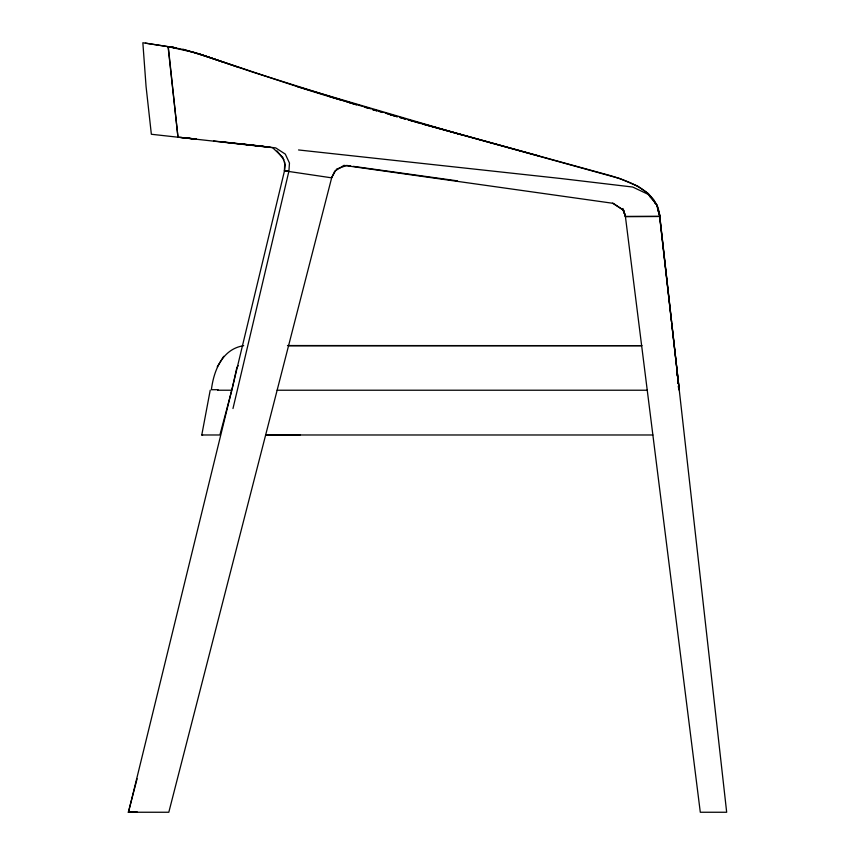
<?xml version="1.0" encoding="UTF-8"?>
<svg xmlns="http://www.w3.org/2000/svg" width="855" height="855" viewBox="0 0 855 855"><rect width="100%" height="100%" fill="white"/><g stroke="black" fill="none" stroke-linecap="round" stroke-linejoin="round"><path stroke-width="1.28" d="M137.099 778.787L128.325 812.239L168.809 812.25L331.655 177.84L284.416 170.818L284.768 162.161M243.996 144.239L275.695 147.894L285.292 154.092L289.471 163.059L288.883 171.47L284.48 170.829L285.153 164.94L282.802 157.363L272.563 147.659L151.356 134.267L146.066 86.483L142.849 42.75L175.724 47.827M202.635 434.981L201.78 434.981L210.212 390.222M232.09 389.153L236.803 367.789L238.16 365.673M232.977 408.54L288.84 171.47L284.48 170.829M284.491 170.829L234.281 379.78L128.496 812.25L137.356 812.239M243.707 345.698C222.257 348.947 213.75 370.685 211.388 389.73L218.036 389.688M335.812 170.241L331.569 177.808L334.754 171.171L343.945 165.368L613.334 203.351L623.455 210.277L625.411 216.529L700.298 812.25L726.675 812.25L659.782 216.529L657.217 205.339L648.304 193.519L637.723 186.123L619.576 178.471L422.317 123.932M223.732 356.311L217.234 366.806M336.421 169.162L346.702 165.432L350.657 165.977M623.562 210.031L625.411 216.529L660.338 216.379L657.976 210.533M422.52 123.964L610.994 175.799C631.236 182.126 657.741 191.723 659.804 216.529L656.533 204.591L648.186 194.352L632.689 187.031L561.115 178.545L298.545 149.956M659.782 216.529L679.191 389.42L671.613 323.094M265.777 434.917L279.104 434.768M265.787 434.949L300.468 434.768M660.135 216.486L625.411 216.529L622.953 208.502M287.472 345.548L641.699 345.655M288.498 345.762L641.816 345.687M217.662 390.222L231.801 390.222L219.895 434.981L201.78 434.981M277.138 390.222L647.246 390.222M265.649 434.981L652.867 434.981M128.325 812.239L137.174 812.25M168.072 46.662L177.968 137.142L196.426 139.119M223.476 142.048L270.073 147.231M180.704 137.431L192.439 138.702M177.968 137.142L168.275 46.694L175.97 47.88L145.35 43.135M213.547 140.979L264.12 146.408M183.707 137.751L196.18 139.098M353.286 166.351L457.393 180.854M239.133 67.566C215.77 59.882 192.738 50.349 168.275 46.694L176.055 47.923M168.275 46.694L195.763 52.796L223.967 62.447M182.906 49.195C236.269 65.375 288.595 84.987 342.224 100.398M407.867 119.743L411.725 120.812M414.301 121.517L539.163 156.005M372.716 109.675L376.542 110.776M390.596 114.816L396.977 116.643L387.817 113.929M399.531 117.381L405.911 119.208L399.531 117.327M411.394 120.79L417.422 122.532M364.102 107.035L367.896 108.136M372.801 109.568L376.756 110.712M379.054 111.385L382.805 112.475M408.38 119.903L412.174 121.004M417.24 122.479L421.034 123.58M297.316 86.633L460.802 134.609M329.677 96.636L333.45 97.759M335.972 98.496L362.456 106.33M364.978 107.078L371.273 108.948M376.318 110.434L382.623 112.304M385.145 113.052L391.451 114.912M393.973 115.66L397.757 116.782M347.301 101.959L356.182 104.695M356.492 104.759L252.161 71.938L198.275 53.544M612.501 203.191L622.803 209.657L625.668 216.422M649.939 196.65L653.722 200.006L655.144 203.522M277.031 150.907L284.031 159.917M676.743 370.963L677.32 375.944M677.609 378.444L678.186 383.435M678.475 385.926L678.785 389.848L678.4 386.129M659.611 216.529L671.464 321.769M676.861 371.23L677.374 376.189M677.63 378.68L678.143 383.639"/></g></svg>
